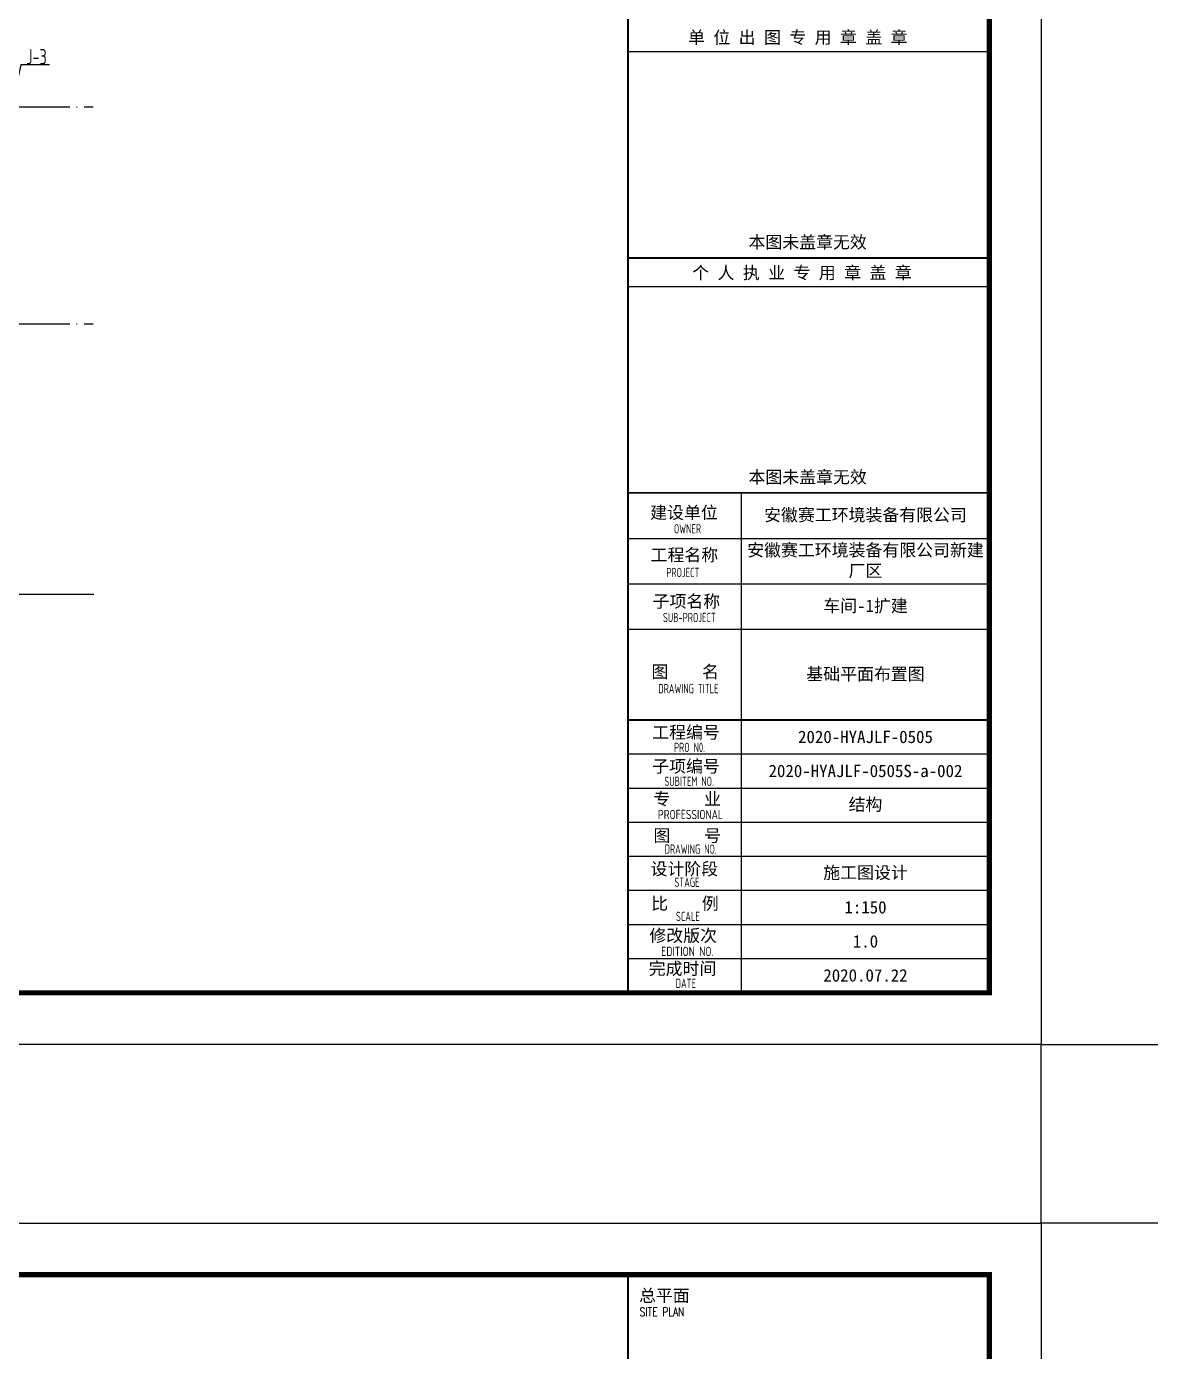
# Model space of a CAD drawing. Extents: x 2303022 to 2899168, y 17226141 to 18257813.
# Drawn here: x 2500371 to 2533029, y 18043528 to 18082017 of the extents above; entities that cross this region are included whole.
import ezdxf
from ezdxf.enums import TextEntityAlignment as Align

# ---------------------------------------------------------------- set-up
doc = ezdxf.new("R2010")
doc.units = 0
doc.header["$LTSCALE"] = 1000
doc.header["$MEASUREMENT"] = 0
doc.linetypes.add('DOTE', pattern=[2.42, 2, -0.2, 0.02, -0.2])
for name, color, linetype in [('3T_WOOD', 21, 'Continuous'), ('DIM_SYMB', 165, 'Continuous'), ('DOTE', 1, 'DOTE'), ('PUB_TITLE', 4, 'Continuous'), ('R-tec-ysd', 1, 'Continuous'), ('TK', 4, 'Continuous')]:
    doc.layers.add(name, color=color, linetype=linetype)
doc.styles.add('ROMANS', font='romans', dxfattribs={"width": 0.65, "height": 231.275})
doc.styles.add('TSSD_REIN', font='tssdeng.shx', dxfattribs={"width": 0.7, "bigfont": 'tssdchn.shx'})
doc.styles.add('图签宋体', font='', dxfattribs={"height": 300})
doc.styles.get('图签宋体').set_extended_font_data('NSimSun')

# ---------------------------------------------------------------- blocks, each defined once
blk = doc.blocks.new('GeYuanFrame_05228810', base_point=(20.09, 4.53))
at = {"layer": 'TK'}
blk.add_lwpolyline([(20.09, 4.53), (20.09, 598.53), (1071.09, 598.53), (1071.09, 4.53)], close=True, dxfattribs=at)
at = {"layer": 'TK', "const_width": 1}
blk.add_lwpolyline([(45.09, 588.53), (1061.09, 588.53), (1061.09, 14.53), (45.09, 14.53)], close=True, dxfattribs=at)
at = {"layer": 'TK', "const_width": 0.4}
blk.add_lwpolyline([(991.09, 588.53), (991.09, 14.53)], dxfattribs=at)
at = {"layer": 'TK', "style": '图签宋体'}
blk.add_text('总平面', height=2.4, dxfattribs=at).set_placement((993.23, 583.28))
at = {"layer": 'TK', "style": 'ROMANS', "width": 0.76}
blk.add_text('SITE PLAN', height=1.697, dxfattribs=at).set_placement((993.35, 580.49))
blk = doc.blocks.new('GeYuanFrame_35215621', base_point=(20.09, 4.53))
at = {"layer": 'PUB_TITLE'}
blk.add_lwpolyline([(1013.09, 14.53), (1013.09, 111.33)], dxfattribs=at)
at = {"layer": 'TK'}
for p, q in [((991.09, 102.53), (1061.09, 102.53)), ((991.09, 93.73), (1061.09, 93.73)), ((991.09, 84.93), (1013.09, 84.93)), ((991.09, 84.93), (1061.09, 84.93)), ((991.09, 67.37), (1061.09, 67.37)), ((991.09, 67.33), (1061.09, 67.33)), ((991.09, 60.77), (1061.09, 60.77)), ((991.09, 54.17), (1061.09, 54.17)), ((991.09, 47.57), (1061.09, 47.57)), ((991.09, 40.97), (1061.09, 40.97)), ((991.09, 34.37), (1061.09, 34.37)), ((991.09, 27.77), (1061.09, 27.77)), ((991.09, 21.17), (1061.09, 21.17)), ((991.09, 14.53), (1061.09, 14.53))]:
    blk.add_line(p, q, dxfattribs=at)
blk.add_lwpolyline([(20.09, 4.53), (20.09, 598.53), (1071.09, 598.53), (1071.09, 4.53)], close=True, dxfattribs=at)
at = {"layer": 'TK', "const_width": 1}
blk.add_lwpolyline([(45.09, 588.53), (1061.09, 588.53), (1061.09, 14.53), (45.09, 14.53)], close=True, dxfattribs=at)
at = {"layer": 'TK'}
for points, const_width in [([(991.09, 588.53), (991.09, 14.53)], 0.4), ([(991.09, 156.83), (1061.09, 156.83)], 0.35), ([(991.09, 111.33), (1061.09, 111.33)], 0.35), ([(991.09, 67.37), (1061.09, 67.37)], 0.35)]:
    blk.add_lwpolyline(points, dxfattribs=dict(at, const_width=const_width))
for points in [[(991.09, 196.83), (1061.09, 196.83)], [(991.09, 151.33), (1061.09, 151.33)]]:
    blk.add_lwpolyline(points, dxfattribs=at)
at = {"layer": 'TK', "style": '图签宋体'}
for s, p in [('单 位 出 图 专 用 章 盖 章', (1002.72, 198.35)), ('本图未盖章无效', (1014.43, 158.7)), ('个 人 执 业 专 用 章 盖 章', (1003.52, 152.77)), ('本图未盖章无效', (1014.43, 113.2)), ('建设单位', (995.39, 106.33)), ('工程名称', (995.47, 98.12)), ('子项名称', (995.85, 89.14)), ('图    名', (995.63, 75.5)), ('工程编号', (995.77, 63.77)), ('子项编号', (995.77, 57.19)), ('专    业', (996.01, 50.88)), ('图    号', (996.02, 43.77)), ('设计阶段', (995.45, 37.32)), ('比    例', (995.59, 30.63)), ('修改版次', (995.24, 24.41)), ('完成时间', (995.11, 18.02))]:
    blk.add_text(s, height=2.4, dxfattribs=at).set_placement(p)
at = {"layer": 'TK', "style": 'TSSD_REIN'}
for s, width, p in [('OWNER', 0.7, (999.98, 103.48)), ('PROJECT', 0.7, (998.52, 95.02)), ('SUB-PROJECT', 0.7, (997.86, 86.3)), ('DRAWING TITLE', 0.7, (996.97, 72.53)), ('PRO N0.', 0.7, (1000.01, 61.15)), ('SUBITEM NO.', 0.7, (998.15, 54.58)), ('PROFESSIONAL', 0.8, (996.88, 48.15)), ('DRAWING NO.', 0.7, (998.19, 41.45)), ('STAGE', 0.7, (1000.09, 35.03)), ('SCALE', 0.7, (1000.38, 28.42)), ('EDITION NO.', 0.8, (997.53, 21.64)), ('DATE', 0.7, (1000.33, 15.45))]:
    blk.add_text(s, height=1.8, dxfattribs=dict(at, width=width)).set_placement(p)
at = {"layer": 'TK', "width": 48, "attachment_point": 5, "style": '图签宋体'}
for s, insert, char_height in [('安徽赛工环境装备有限公司', (1037.09, 106.93), 2.4), ('安徽赛工环境装备有限公司新建厂区', (1037.09, 98.13), 2.4), ('车间-1扩建', (1037.09, 89.33), 2.4), ('基础平面布置图', (1037.09, 76.13), 2.4), ('2020-HYAJLF-0505', (1037.09, 64.07), 2.4), ('2020-HYAJLF-0505S-a-002', (1037.09, 57.47), 2.4), ('结构', (1037.09, 50.87), 2.4), ('-6\\PM12普通螺栓\\P孔径13.5\\P内侧\\P适用于抗风柱上短柱\\P-6\\P女儿墙小柱与墙梁连接节点详图\\P-6\\P孔径13.5\\P内侧\\P内侧\\P适用于转角处\\P内侧\\P内侧\\P适用于转角处\\PM12普通螺栓\\P-6\\P孔径13.5\\PM12普通螺栓\\P适用于GJ上短柱\\P内侧\\P孔径13.5\\PM12普通螺栓\\P女儿墙小柱与墙梁连接节点详图\\P斜拉条\\P{\\fSimSun|b0|i0|c134|p2;\x82}12\\P按实\\P按实\\PM12普通螺栓\\P孔d=22.0\\P孔d=22.0\\P孔d=22.0\\Pt=8\\Pt=8\\P-6\\P孔径13.5\\P墙托1\\P钢柱\\P墙托2\\P墙转角墙梁与墙托连接详图\\P-6\\P孔径13.5\\PM12普通螺栓\\P孔径22.0\\PM20\\PH180X150X6X8\\PD\\PD\\PC\\P该板加厚\\PD\\PD\\PH180X150X6X8\\P-12\\P4M20\\P抗风柱\\PC\\PQZ2\\PE\\PE\\PD-D\\PE-E\\PC-C\\P山墙沿口加高节点详图(抗风柱)\\PQZ2\\PH180X150X6X8\\PQZ1\\PA\\PA\\PB\\PA-A\\P该板加厚\\P-12\\P檐口标高\\PA\\PA\\PB-B\\PQZ1\\PB\\P4M20\\PM20\\P边柱沿口加高节点详图\\P抗风柱\\P墙托1\\P边钢柱\\P墙托1\\P边柱墙梁与墙托连接详图\\P抗风柱墙梁与墙托连接详图\\P墙托1\\PA-A\\P6\\P150\\P8\\P4-M12\\Pt=8\\P35\\P45\\P45\\P45\\P90\\P按实\\P35\\PB-B\\P墙托2\\P{\\fSimSun|b0|i0|c134|p2;\x82}12\\P{\\fSimSun|b0|i0|c134|p2;\x82}32X2.5套管\\P以实际放样为准\\P{\\fSimSun|b0|i0|c134|p2;\x82}12拉条\\P圆管{\\fISOCPEUR|b0|i0|c0|p34;∅}32X2.5\\P{\\fSimSun|b0|i0|c134|p2;\x82}12\\P注：墙梁均设置双层拉条。\\PMZ1\\PMZ1\\PMZ1\\PMZ1\\PCZ1\\PCZ1\\PCZ1\\PCZ1\\PCZ1\\PCZ1\\PCZ1\\PCZ1\\PCZ1\\PCZ1\\PCZ1\\PCZ1\\PCZ1\\PCZ1\\PCZ1\\PCZ1\\PCZ1\\PCZ1\\PCZ1\\PCZ1\\PCZ1\\PCZ1\\PCZ1\\PCZ1\\PCZ1\\PCZ1\\PCZ1\\PCZ1\\PCZ1\\PCZ1\\PCZ1\\PCZ1\\PCZ1\\PCZ1\\P本开间为QL1\\P本开间为QL2\\P本开间为QL3\\P本开间为QL3\\P本开间为QL3\\P本开间为QL3\\P本开间为QL3\\P本开间为QL3\\P本开间为QL3\\P本开间为QL3\\P本开间为QL3\\P本开间为QL3\\P本开间为QL3\\P本开间为QL3\\P本开间为QL3\\P本开间为QL3\\P本开间为QL2\\P本开间为QL1\\P注：墙梁均设置双层拉条。\\PMZ1\\PMZ1\\PMZ1\\PMZ1\\PMZ1\\PMZ1\\PMZ1a\\PMZ1a\\PCZ1\\PCZ1\\PCZ1\\PCZ1\\PCZ1\\PCZ1\\PCZ1\\PCZ1\\PCZ1\\PCZ1\\PCZ1\\PCZ1\\PCZ1\\PCZ1\\PCZ1\\PCZ1\\P注：墙梁均设置双层拉条。\\PCZ1\\PCZ1\\PMZ1a\\PMZ1a\\PMZ1\\PMZ1\\PMZ1a\\PMZ1a\\PCZ1\\PCZ1\\PCZ1\\PCZ1\\PCZ1\\PCZ1\\PCZ1\\PCZ1\\PCZ1\\PCZ1\\PCZ1\\PCZ1\\PCZ1\\PCZ1\\PCZ1\\PCZ1\\PCZ1\\PCZ1\\P本开间为QL1\\P本开间为QL2\\P本开间为QL2\\P本开间为QL2\\P本开间为QL2\\P本开间为QL2\\P本开间为QL2\\P本开间为QL2\\P本开间为QL1\\PML1a\\P2C180X70X20X2.5\\PML1a\\P2C180X70X20X2.5\\PQL2\\PC180X70X20X2.0\\PMZ1\\P18#槽钢双拼\\PML1\\P18#槽钢双拼\\PCZ1\\PC180X70X20X2.0\\PQL1\\PC180X70X20X2.2\\P规格\\P注：均采用Q355B热镀锌檩条\\P构件名称\\P3\\P±0.000\\P0.200\\P详见c-c\\P详见b-b\\P2L110X10\\P柱间系杆\\P2L110X10\\P详见a-a\\P详见a-a\\P13.600\\P10.200\\P2L100X6\\P柱间系杆\\P2L100X6\\P详见b-b\\P详见c-c\\P详见c-c\\P详见b-b\\PZC-2b\\P2L100X10\\P柱间系杆\\P2L100X10\\P6.000\\P6.200\\P7.500\\P6000\\P详见a-a\\P详见a-a\\P10.000\\P7.700\\P2L100X10\\P柱间系杆\\P2L100X10\\P详见b-b\\P详见c-c\\P详见a-a\\P13.600\\P10.200\\P2L100X6\\P柱间系杆\\P2L100X6\\P详见b-b\\P详见c-c\\PZC-1b\\P7.500\\PH（按实定）\\P详见a-a\\P10.000\\P7.700\\P2L100X10\\P柱间系杆\\P2L100X10\\P详见b-b\\P详见c-c\\PZC2b\\PZC2b\\PZC2b\\PXG-1\\PXG-1\\PZC1b\\PGDL2\\PGDL2\\PGDL2\\PGDL2\\PGDL2\\PGDL2\\PGDL2\\PGDL2\\PGDL2\\PGDL2\\PGDL2\\PGDL2\\PGDL2\\PGDL2\\PGDL2\\PGDL2\\PGDL2\\PXG-1\\PZC1b\\PGDL2\\PXG-1\\PXG-1\\PXG-1\\PXG-1\\PXG-1\\PXG-1\\PXG-1\\PXG-1\\PXG-1\\PXG-1\\PXG-1\\PXG-1\\PXG-1\\PXG-1\\PXG-1\\PXG-1\\PXG-1\\PZC1b\\PXG-1\\PZC2b\\PXG-1\\PGDL1\\PGDL1\\PGDL1\\PGDL1\\PGDL1\\PGDL1\\PGDL1\\PGDL1\\PGDL1\\PGDL1\\PGDL1\\PGDL1\\PGDL1\\PGDL1\\PGDL1\\PGDL1\\PXG-1\\PGDL1\\PXG-1与梁共用一道\\PZC1b\\PXG-1\\PGDL1\\PXG-1与梁共用一道\\P详见a-a\\P14.200\\P10.200\\P2L100X6\\P柱间系杆\\P2L100X6\\P详见b-b\\P详见c-c\\P详见c-c\\P详见b-b\\P2L110X10\\P柱间系杆\\P2L110X10\\P±0.000\\P0.200\\P6.000\\P6000\\P详见a-a\\P详见a-a\\P10.000\\P6.200\\P2L100X10\\P柱间系杆\\P2L100X10\\P详见b-b\\P详见c-c\\PZC2a\\P柱间系杆\\P详见a-a\\P详见b-b\\PH（按实定）\\PZC-1a\\P详见c-c\\P2L100X6\\P2L100X6\\P详见a-a\\P13.600\\P10.200\\P2L100X6\\P柱间系杆\\P2L100X6\\P详见b-b\\P详见c-c\\P详见c-c\\P详见b-b\\P2L110X10\\P柱间系杆\\P2L110X10\\P±0.000\\P0.200\\P6.000\\P6000\\P详见a-a\\P详见a-a\\P10.000\\P6.200\\P2L100X10\\P柱间系杆\\P2L100X10\\P详见b-b\\P详见c-c\\PZC2\\PXG-1\\PXG-1\\PXG-1\\PXG-1\\PXG-1\\PXG-1\\PXG-1\\PXG-1\\PXG-1\\PXG-1\\PXG-1\\PXG-1\\PXG-1\\PXG-1\\PXG-1\\PXG-1\\PXG-1\\PZC2a\\PZC2a\\PZC1a\\PXG-1\\PZC2a\\PXG-1\\PGDL1\\PGDL1\\PGDL1\\PGDL1\\PGDL1\\PGDL1\\PGDL1\\PGDL1\\PGDL1\\PGDL1\\PGDL1\\PGDL1\\PGDL1\\PGDL1\\PGDL1\\PGDL1\\PXG-1\\PGDL1\\PXG-1与梁共用一道\\PZC1a\\PXG-1\\PGDL1\\PXG-1与梁共用一道\\P柱间系杆\\P详见a-a\\P详见b-b\\PH（按实定）\\PZC-1\\P详见c-c\\P2L100X6\\P2L100X6\\PXG-1\\PXG-1\\PXG-1\\PXG-1\\PXG-1\\PXG-1\\PXG-1\\PXG-1\\PXG-1\\PXG-1\\PXG-1\\PXG-1\\PXG-1\\PXG-1\\PXG-1\\PXG-1\\PXG-1\\PZC2\\PZC2\\PZC1\\PXG-1\\PZC2\\PXG-1\\PGDL1\\PGDL1\\PGDL1\\PGDL1\\PGDL1\\PGDL1\\PGDL1\\PGDL1\\PGDL1\\PGDL1\\PGDL1\\PGDL1\\PGDL1\\PGDL1\\PGDL1\\PGDL1\\PXG-1\\PGDL1\\PXG-1与梁共用一道\\PZC1\\PXG-1\\PGDL1\\PXG-1与梁共用一道\\P-10\\P孔{\\fISOCPEUR|b0|i0|c0|p34;∅}22\\PM20,10.9S\\Pc-c\\PM20,10.9S\\Pb-b\\P-10\\P孔{\\fISOCPEUR|b0|i0|c0|p34;∅}22\\PH\\P柱向支撑连接板\\P电焊连接\\Pa-a\\P-10\\PM20,10.9S\\P孔{\\fISOCPEUR|b0|i0|c0|p34;∅}22\\P-10\\PSC-1\\PSC-1\\PSC-1\\PSC-1\\PQLJ-1\\PQLJ-1\\PQLJ-1\\PQLJ-1\\PQLJ-1\\PQLJ-1\\PQLJ-1\\PQLJ-1\\PQLJ-1\\PQLJ-1\\PQLJ-1\\PQLJ-1\\PQLJ-1\\PQLJ-1\\PQLJ-1\\PQLJ-1\\PSC-1\\PSC-1\\PQLJ-1\\P注：屋面檩条均设置双层拉条。\\P本开间为LT1\\P本开间为LT2\\P本开间为LT3\\P本开间为LT3\\P本开间为LT3\\P本开间为LT3\\P本开间为LT3\\P本开间为LT3\\P本开间为LT3\\P本开间为LT3\\P本开间为LT3\\P本开间为LT3\\P本开间为LT3\\P本开间为LT3\\P本开间为LT2\\P本开间为LT1\\PC180X70X20X2.5\\PL50x2.5自折边\\P2000\\P2000\\P气楼侧面檩条布置图\\PL50x2.5自折边\\P4M12\\P22a#工字钢\\P2000\\PQLJ-1\\P随坡\\P2000\\Pt=10\\P加劲板\\P该区域基础埋深-1.6米\\P施工方需出具植筋工艺方案，待各方确认方可施工\\P此开间DL需与已建短柱连接\\P施工方需出具植筋工艺方案，待各方确认方可施工\\P此开间DL需与已建短柱连接\\P地梁~1.000m\\PDL后浇带位置\\P在1.0m标高以下维护墙中每开间、跨中及门洞两侧均设置GZ。\\P共12个(余同)\\P沉降观测点\\PJ-3\\PJ-3\\PJ-3\\PJ-3\\PJ-2\\PJ-2\\PJ-2\\PJ-2\\PJ-2\\PJ-2\\PJ-2\\PJ-2\\PJ-1\\PJ-1\\PJ-1\\PJ-1\\PJ-1\\PJ-1\\PJ-1\\PJ-1\\PJ-1\\PJ-1\\PJ-1\\PJ-1\\PJ-1\\PJ-1\\PJ-1\\PJ-1\\PJ-1\\PJ-1\\PJ-1\\PJ-1\\PJ-1\\PJ-1\\PJ-1\\PJ-1\\PJ-1\\PJ-1\\PJ-1\\PJ-1\\PJ-1\\PJ-1\\PJ-1\\PJ-1\\PJ-1\\PJ-1\\PJ-1\\PJ-1\\PJ-1\\PJ-1\\PJ-1\\PJ-1\\PJ-1\\PJ-1\\PJ-1\\PJ-1\\PJ-1\\PJ-1\\PJ-1\\PJ-1\\PJ-1\\PJ-1\\PJ-1\\PJ-1\\PJ-1\\PJ-1\\PJ-1\\PJ-1\\PJ-1\\P基础顶~-0.100m\\P基础顶~-0.100m\\P基础顶~-0.100m\\P基础顶~-0.100m\\P基础顶~-0.100m\\P基础顶~-0.100m\\P1:20\\PGZ\\P{\\fSimSun|b0|i0|c134|p2;\x84}6@200\\P4{\\fSimSun|b0|i0|c134|p2;\x84}12\\P240X240\\PGZ\\P基底进入持力层不得小于200mm。\\P{\\fSimSun|b0|i0|c134|p2;\x84}12@150\\P500\\P300\\P{\\fSimSun|b0|i0|c134|p2;\x84}12@150\\P1400\\P200\\PJ-3\\P1800\\P{\\fSimSun|b0|i0|c134|p2;\x84}12@150\\P500\\P300\\P{\\fSimSun|b0|i0|c134|p2;\x84}12@150\\P1600\\P200\\PJ-2\\P2000\\P{\\fSimSun|b0|i0|c134|p2;\x84}14@160\\P2\\P600\\PH\\P1\\P400\\Ph1\\Ph2\\P{\\fSimSun|b0|i0|c134|p2;\x84}14@160\\P筋\\P2400\\PB\\P筋\\P200\\PJ-1\\P基础号\\PL\\P2800\\P配筋表\\P独立基础说明：\\P雨水流入建筑物地基而引起湿陷.室外填土范围为超出基边不小于300mm。\\P分层铺填每层压实遍数大于三次,压实系数大于0.94,应含最佳含水量.施工时防止施工用水和场地\\P素土中有机质含量不大于5%%%,不含膨胀土,含有碎石的粒径不大于50mm.素土回填每200mm厚\\P7.基础完工后回填土至标高-0.500处回填土具体要求如下:\\P5.柱子应按电气图要求做防雷接地。\\P8.未尽事宜按国家现行有关规范,规程执行。\\P6.本项目施工时必须结合水道，电气，建筑，工艺等专业图纸，核对无误后方可施工。\\P4.未注明定位的DL均居轴线中或平柱边和墙边。\\P3.结构设计使用年限：50年；安全等级：二级；场地类别：Ⅱ类；地基基础设计等级：丙级。\\P2.基槽开挖到位后应及时通知勘察及设计单位共同验槽，确认土质满足设计要求后方可进行下步施工。\\P1.本工程部分采用柱下独立基础，基础持力层采用2层粉质粘土层，地基承载力特征值fak=210kPa;\\P对直接承受动力荷载或需算疲劳的构件所用钢材尚应具有冲击韧性的合格保证。 \\P(GB/T 1231-2006)。\\P    拉条采用圆钢，撑杆采用圆钢管。\\P    9.2.2 头两榀刚架安装完毕后,应在两榀刚架间将水平系杆,檩条及柱间支撑,屋面水平支撑,隅撑全\\P          的地脚螺栓用塑料膜包扎好。\\P13.1 未尽事宜应按照现行施工及验收规范、规程的有关规定进行施工。\\P13.2 本设计未考虑雨季施工,雨季施工时应采取相应的施工技术措施。\\P    6.6.1 高强螺栓、螺母和垫圈采用《优质碳素结构钢技术条件》(GB/T 699-2015)中规定的钢材制\\P    9.1.4 钢柱柱脚用C25细石混凝土包裹，高出地面200mm,平面尺寸比钢柱外形每边大100mm。浇注前露出\\P   进行必要维护（如对钢结构重新进行涂装，更换损坏构件等），以确保使用过程中的结构安全。\\P13 其他：\\P13.3 除本设计总说明外，工程钢结构验收尚应符合《钢结构工程施工质量验收规范》（GB 50205-2001）\\P     的有关要求。\\P9.2 结构安装：\\P    9.2.1 刚架安装顺序：应先安装靠近山墙的有柱间支撑的两榀刚架，而后安装其他刚架。\\P6.4 本工程檩条、墙梁采用Q355冷弯薄壁型钢，隅撑采用Q235，柱间支撑采用Q235。屋面横向水平\\P          作；其热处理、制作和技术要求应符合《钢结构用高强度大六角头螺栓、大六角头螺母、垫圈技术条件》\\P    支撑采用Q235。屋面檩条采用卷边Z形冷弯薄壁型钢；\\P6.6 高强螺栓:\\P6.5 除图中特殊注明外，所有结构加劲板、连接板厚度均为8mm。\\P6.3 本工程刚架梁、柱采用Q355B，柱脚锚栓采用Q235B，加劲肋采用Q355B。\\PA\\PA\\PA-A\\P2.纵向受力钢筋的最小抗震锚固长度见《16G101-1》图集的第57、58页。\\Ph\\P15\\P15\\P水平筋\\P竖向筋\\P10\\P10\\P10\\P≤12000\\P10\\P图(11):露天挑檐、雨蓬、栏板的局部伸缩缝构造\\P楼、屋面板\\P露天栏板\\P梁\\P嵌填高弹性耐候胶\\P（挑檐、雨蓬只在背水面一侧设缝）\\P    致处以具体设计为准，设计未尽事宜按现行施工验收规范执行。\\P五、本设计与所选用的标准设计图集不一致处以本设计为准，结构设计总说明与具体设计有不一\\P{\\fSimSun|b0|i0|c134|p2;\x82}6@200钢筋。\\P（6）板的支座及钢筋构造见《16G101-1》图集的第99页。\\P（5）板的后浇带构造见《16G101-1》图集的第107页，对宽度≥1000、配筋\\P     ≤12的后浇带采用100%%%搭接留筋方式，其他情况采用贯通留筋方式。\\P（4）板局部升降的构造见《16G101-1》图集的第108、109页。\\P（3）悬挑板阳角放射筋和阴角附加筋构造见《16G101-1》图集112、113页。\\P 压实系数≥0.94。\\P4.凡外露钢铁件必须在除锈后涂防腐漆一道、面漆两道，并注意经常维护。\\P 预埋套管，不得事后凿洞。\\P十二、.本施工图须与其它工种图纸配合使用，施工期间应按其它工种图纸的要求预留相关洞口或\\P十三、未经技术鉴定或设计许可不得改变结构的用途和使用环境。在使用期间应对建筑进行定期维护。\\P十四、本施工图所注尺寸均以毫米（mm）为单位，标高均以米（m）为单位。\\P的1/3范围，位于板厚中部，且沿管线并垂直管线在板底和板面附加长度为600的\\P（7）现浇板内钢筋应将短向钢筋放在外层。当板内暗埋管线时，管线应尽量布置在板跨\\P1.钢筋的保护层厚度见《16G101-1》图集的第56页。\\P六、结构构造要求：\\P示方法制图规则和构造详图》（16G101-1、16G101-2、16G101-3）\\P四、本施工图采取平法表示方式，制图规则及有关构造要求见图集《混凝土结构施工图平面整体表\\P1:20\\PDZ6\\P2{\\fSimSun|b0|i0|c134|p2;\x84}20\\P3{\\fSimSun|b0|i0|c134|p2;\x84}20\\P{\\fSimSun|b0|i0|c134|p2;\x84}8@100\\P4{\\fSimSun|b0|i0|c134|p2;\x84}20\\P710X440\\PDZ6\\P1:20\\PDZ5\\P2{\\fSimSun|b0|i0|c134|p2;\x84}20\\P3{\\fSimSun|b0|i0|c134|p2;\x84}20\\P{\\fSimSun|b0|i0|c134|p2;\x84}8@100\\P4{\\fSimSun|b0|i0|c134|p2;\x84}20\\P810X460\\PDZ5\\P1:20\\PDZ4\\P4{\\fSimSun|b0|i0|c134|p2;\x84}22\\P2{\\fSimSun|b0|i0|c134|p2;\x84}22\\P{\\fSimSun|b0|i0|c134|p2;\x84}10@100\\P4{\\fSimSun|b0|i0|c134|p2;\x84}22\\P620X1000\\PDZ4\\P1:20\\PDZ3\\P4{\\fSimSun|b0|i0|c134|p2;\x84}22\\P3{\\fSimSun|b0|i0|c134|p2;\x84}22\\P{\\fSimSun|b0|i0|c134|p2;\x84}10@100\\P4{\\fSimSun|b0|i0|c134|p2;\x84}22\\P780X1000\\PDZ3\\P1:20\\PDZ2\\P4{\\fSimSun|b0|i0|c134|p2;\x84}22\\P2{\\fSimSun|b0|i0|c134|p2;\x84}22\\P{\\fSimSun|b0|i0|c134|p2;\x84}10@100\\P4{\\fSimSun|b0|i0|c134|p2;\x84}22\\P640X1030\\PDZ2\\P1:20\\PDZ1\\P4{\\fSimSun|b0|i0|c134|p2;\x84}22\\P3{\\fSimSun|b0|i0|c134|p2;\x84}22\\P{\\fSimSun|b0|i0|c134|p2;\x84}10@100\\P4{\\fSimSun|b0|i0|c134|p2;\x84}22\\P780X1030\\PDZ1\\PDZ6\\PDZ6\\PDZ6\\PDZ6\\PDZ5\\PDZ5\\PDZ5\\PDZ5\\PDZ5\\PDZ5\\PDZ5\\PDZ5\\PDZ4\\PDZ4\\PDZ4\\PDZ4\\PDZ4\\PDZ4\\PDZ4\\PDZ4\\PDZ4\\PDZ4\\PDZ4\\PDZ4\\PDZ4\\PDZ4\\PDZ4\\PDZ4\\PDZ3\\PDZ3\\PDZ4\\PDZ2\\PDZ2\\PDZ2\\PDZ2\\PDZ2\\PDZ2\\PDZ2\\PDZ2\\PDZ2\\PDZ2\\PDZ2\\PDZ2\\PDZ2\\PDZ2\\PDZ2\\PDZ2\\PDZ1\\PDZ2\\PDZ2\\PDZ2\\PDZ2\\PDZ2\\PDZ2\\PDZ2\\PDZ2\\PDZ2\\PDZ2\\PDZ2\\PDZ2\\PDZ2\\PDZ2\\PDZ2\\PDZ2\\PDZ2\\PDZ2\\PDZ1\\PDZ2\\PDZ1\\P细石混凝土二次灌浆密实\\P柱就位后以C35膨胀\\P螺纹长度:L=200mm\\P地脚锚栓,配三螺母\\P250\\PQ235B\\PM24\\P100\\P(柱底板标高)\\P600\\PM24地脚锚栓予埋及安装示意图\\P100\\P±0.000\\P细石混凝土二次灌浆密实\\P柱就位后以C35膨胀\\P螺纹长度:L=200mm\\P地脚锚栓,配三螺母\\P250\\PQ235B\\PM33\\P100\\P(柱底板标高)\\P850\\PM33地脚锚栓予埋及安装示意图\\P140\\P±0.000\\P细石混凝土二次灌浆密实\\P柱就位后以C35膨胀\\P螺纹长度:L=200mm\\P地脚锚栓,配三螺母\\P250\\PQ235B\\PM30\\P100\\P(柱底板标高)\\P750\\PM30地脚锚栓予埋及安装示意图\\P120\\P±0.000\\P150*150*150\\P长度L=100\\P二次灌浆\\P预埋锚栓\\P钢筋砼基础\\P钢柱\\PC25包脚砼\\P10槽钢抗剪键\\P柱脚剪力键做法\\PC35无收缩细石混凝土灌实\\P4M24\\P4M24\\P4M24\\P4M24\\P4M24\\P4M24\\P4M24\\P4M24\\P4M24\\P4M24\\P4M24\\P4M24\\P1\\P>4mm\\P≤1:2.5\\P1\\P>4mm\\P≤1:2.5\\Pc-c\\P5\\P5\\P45°\\P2\\P2\\PM24\\P孔d=29.0\\PM24\\P孔d=26.0\\P-10\\P-10\\P490\\P-260X20\\P130\\P130\\P50\\P80\\P80\\P50\\P245\\P245\\P100\\P100\\Pb-b\\P5\\P5\\P45°\\P2\\P2\\PM24\\P孔d=29.0\\PM24\\P孔d=26.0\\P-10\\P-10\\P390\\P-240X20\\P120\\P120\\P50\\P70\\P70\\P50\\P195\\P195\\P85\\P85\\PXG-1\\PXG-1\\PH450X220X6X10\\PXG-1\\PH450X220X6X10\\PH450X220X6X10\\Pc\\Pc\\Pc\\Pc\\Pc\\Pc\\PXG-1\\P余同\\PH450X220X6X10\\Pc\\Pc\\PH350X200X6X8\\Pb\\Pb\\PXG-1\\P余同\\PH350X200X6X8\\Pb\\Pb\\P6\\P6\\P6\\P50\\P50\\P24\\P24\\P50\\P50\\P24\\P24\\P[10\\P193\\P168\\P1:50 \\PGJ-1a\\P钢梁制作时应以梁面标高及梁高控制(Q355钢)\\P未注明梁加劲板为-8\\P未注明柱加劲板为-10\\P翼缘板厚\\P翼缘宽\\P腹板厚\\PH型梁柱高(不同为变截面)\\PH (A ~  B) X C X D X E\\P梁柱型号说明:\\P遇窗取消\\PH(700~400)X180X8X12\\PH400X180X6X8\\PH(400~700)X180X6X8\\PH(400~700)X180X8X12\\PH400X180X6X8\\PH(700~400)X180X6X8\\PH(450~650)X200X8X12\\PH(750~450)X200X8X12\\P拆除原边天沟，增设中天沟\\P然后在柱翼缘板重新按图开孔连接\\P新建部分钢梁侧板连接时需拆除原女儿墙柱\\P加劲板兼系杆连接板,t=10\\P(余同)\\P已建车间钢梁\\P加劲板兼系杆连接板,t=10\\P(余同)\\PH500X260X8X12\\PH500X260X8X12\\PH550X260X8X12\\PH550X260X8X12\\PH550X260X8X12\\PH550X260X8X12\\PH550X260X8X12\\P已建牛腿\\P已建钢柱\\P已建钢柱\\PH550X300X6X10\\PH550X300X6X10\\P45\\P57\\P100\\P70\\P45\\P57\\P233\\P233\\P65\\P65\\P150\\P150\\P190\\P750\\P90\\P45\\P57\\P100\\P70\\P45\\P57\\P233\\P233\\P65\\P65\\P150\\P150\\P90\\P750\\P90\\P45\\P57\\P70\\P100\\P70\\P45\\P57\\P296\\P50\\P50\\P130\\P130\\P190\\P650\\P90\\P45\\P57\\P70\\P100\\P70\\P45\\P57\\P296\\P50\\P50\\P130\\P130\\P90\\P650\\P90\\P45\\P57\\P45\\P57\\P168\\P50\\P50\\P100\\P100\\P95\\P450\\P95\\P45\\P53\\P70\\P45\\P53\\P262\\P262\\P50\\P50\\P130\\P130\\P190\\P700\\P90\\P45\\P53\\P70\\P45\\P53\\P262\\P262\\P50\\P50\\P130\\P130\\P90\\P700\\P90\\P45\\P57\\P45\\P57\\P286\\P50\\P50\\P90\\P90\\P90\\P400\\P90\\P45\\P57\\P45\\P57\\P193\\P50\\P50\\P130\\P130\\P90\\P500\\P90\\P12\\P121\\P14\\P121\\P14\\P121\\P14\\P121\\P12\\P55\\P345\\P345\\P55\\P400\\P400\\P74\\P8\\P73\\P73\\P8\\P74\\P55\\P155\\P155\\P55\\P210\\P210\\P12\\P149\\P14\\P149\\P14\\P150\\P12\\P50\\P320\\P320\\P50\\P370\\P370\\P74\\P8\\P73\\P73\\P8\\P74\\P50\\P155\\P155\\P50\\P205\\P205\\P6\\P45{\\fSimSun|b0|i0|c134|p2;\x8a\\P}2\\P45{\\fSimSun|b0|i0|c134|p2;\x8a\\P}2\\P2\\P45{\\fSimSun|b0|i0|c134|p2;\x8a\\P}2\\P5\\P2\\P45{\\fSimSun|b0|i0|c134|p2;\x8a\\P}2\\P-14\\P6\\P7\\P7\\PM20\\P孔d=22.0\\P140\\P-90X10\\P6\\P135\\P-90X10\\P6\\P6\\P6\\P7\\P125\\P-125X10\\PM20\\P孔d=22.0\\P140\\P-90X10\\P6\\P6\\P6\\P7\\PM20\\P孔d=22.0\\P140\\P-90X10\\P7\\P7\\P6\\PM20\\P孔d=22.0\\P140\\P-90X10\\P8\\P8\\P6\\P7\\PM20\\P孔d=22.0\\P130\\P-85X10\\P8\\P8\\P6\\P7\\PM20\\P孔d=22.0\\P130\\P-85X10\\P8\\P8\\P8\\PM20\\P孔d=22.0\\P135\\P-90X10\\P8\\P6\\P8\\PM20\\P孔d=22.0\\P135\\P-90X10\\P-14\\P5\\P5\\P8\\PM30\\P孔d=32.0\\PM30\\P孔d=35.0\\P-8\\P-8\\P740\\P-410X22\\P11-11\\P5\\P6\\PM33\\P孔d=35.0\\PM33\\P孔d=38.0\\P-8\\P-8\\P800\\P-420X20\\P10-10\\P6\\P680\\P-260X20\\P9-9\\P140\\P-90X10\\P6\\P580\\P-180X20\\P8-8\\PM20\\P孔d=22.0\\P6\\P135\\P-90X10\\P880\\P-260X20\\P7-7\\P140\\P-90X10\\P980\\P-260X20\\P6-6\\P140\\P-90X10\\P125\\P-125X10\\P640\\P-200X20\\P5-5\\P140\\P-90X10\\P830\\P-260X20\\P4-4\\P130\\P-85X10\\P150\\P-125X10\\P930\\P-260X20\\P3-3\\P130\\P-85X10\\P150\\P-125X10\\P930\\P-300X20\\P2-2\\P135\\P-90X10\\P160\\P-145X10\\P6\\P1030\\P-300X20\\P1-1\\P8\\P135\\P-90X10\\P160\\P-145X10\\P1\\P1\\P1\\P1\\P1\\P19\\P19\\P16\\P16\\P18\\P18\\P16\\P16\\P16\\P16\\P17\\P17\\P16\\P16\\P15\\P15\\P14\\P14\\P13\\P13\\P12\\P12\\P10\\P10\\P11\\P11\\P10\\P10\\P9\\P9\\P8\\P8\\P8\\P8\\P7\\P7\\P6\\P6\\P7\\P7\\P6\\P6\\P5\\P5\\P4\\P4\\P3\\P3\\P2\\P2\\P1\\P1\\P6\\P6\\P5\\P5\\P5\\P5\\P5\\P5\\P5\\P5\\P5\\P5\\P5\\P5\\P5\\P5\\P6M30\\P6M30\\P6M30\\P6M30\\P6M30\\P6M30\\P6M30\\P6M30\\P6M30\\P6M30\\P6M30\\P6M30\\P6M30\\P6M30\\P6M30\\P6M30\\P6M30\\P6M30\\P6M30\\P6M33\\P6M33\\P6M33\\P6M33\\P6M33\\P6M33\\P6M33\\P6M33\\P6M33\\P6M33\\P6M33\\P6M33\\P6M33\\P6M33\\P6M33\\P6M33\\P6M33\\P6M33\\P6M33\\P6M33\\P6M33\\P6M33\\P6M33\\P6M33\\P6M33\\P6M33\\P6M33\\P6M33\\P6M33\\P6M33\\P6M33\\P6M33\\P6M33\\P6M33\\P6M33\\P6M33\\P6M33\\P6M33\\P已建满足\\P6M33\\P已建满足\\P6M33\\P已建满足\\P6M33\\P已建满足\\P6M33\\P已建满足\\P6M33\\P已建满足\\P6M33\\P已建满足\\P6M33\\P已建满足\\P6M33\\P已建满足\\P6M33\\P已建满足\\P6M33\\P已建满足\\P6M33\\P已建满足\\P6M33\\P已建满足\\P6M33\\P已建满足\\P6M33\\P已建满足\\P6M33\\P已建满足\\P6M33\\P已建满足\\P6M33\\P已建满足\\P6M33\\P已建满足\\P6M33\\P（下翼缘厚）\\P+220X10\\P（上翼缘厚）\\P+300X10\\P（腹板厚）\\P430X6\\P截面为\\PGDL2\\PZC1(已设)\\PZC2(已设)\\PZC1(已设)\\PZC1b\\PZC2b\\PZC1b\\PZC1a\\PZC2a\\PZC1a\\PZC1\\PZC2\\PZC1\\PZC1(已设)\\PZC2(已设)\\PZC1(已设)\\PZC1b\\PZC2b\\PZC1b\\PZC1a\\PZC2a\\PZC1a\\PZC1\\PZC2\\PZC1\\PGDGL-1\\PGCD-1\\PGDGL-1\\PGCD-1\\PGDGL-1\\PGCD-1\\PGDGL-1\\PGCD-1\\PGDGL-1\\PGCD-1\\PGDGL-1\\PGCD-1\\PGDGL-1\\PGCD-1\\PGDGL-1\\PGCD-1\\PGDGL-1\\PGCD-1\\PGDGL-1\\PGCD-1\\PGDGL-1\\PGCD-1\\PGDGL-1\\PGCD-1\\P5\\P5\\P-125X10\\P5\\P5\\P-12\\P130\\P130\\P220\\P700\\P550\\P200\\P500\\P220\\P12\\P12\\P530\\P10\\P130\\P130\\P130\\P130\\P5\\P5\\P5\\P5\\P-145X10\\P-10\\P150\\P150\\P260\\P700\\P550\\P200\\P500\\P260\\P7\\P12\\P12\\P530\\P10\\P150\\P150\\P150\\P150\\Pa、b为檩条两端搭接长度\\P檩条跨度现场定\\P600\\P600\\P400\\Pb\\Pa\\PL\\P数据表\\PLT1~3\\PLT1\\PXZ160X70X20X2.5\\PXZ160X70X20X2.0\\PLT2\\PLT3\\PXZ160X70X20X2.0\\PQ355B\\P编号\\P截面\\P钢号\\P名称\\P镀锌檩条\\P400\\P400\\P600\\P檩条连接孔上下错开开孔.\\P按无制动梁设计。\\P（下翼缘厚）\\P+300X10\\P（上翼缘厚）\\P+360X14\\P（腹板厚）\\P576X6\\P截面为\\PGDL1\\P梁柱连接及预埋件均参照本图集并以后根据业主所提供的吊车厂家电动单梁型号样本进行调整。\\P图集总说明\\PG520-1～2 》(2020合订本）\\P。材料、质量、施工、安全等要求均按\\PQ235B\\P吊车梁材质为：\\P,\\PG520-1～2 》(2020合订本）\\P吊车梁(GDL)参照《\\P1.\\P页，尺寸按实调整。\\P10\\P》第\\P05G525\\P吊车轨道压板联结做法见图集《\\P4.\\P页施工。\\PE2、E3\\P》第\\P15J401\\P上吊车钢斜梯参见图集《\\P3.\\P页，尺寸按实调整。\\P29\\P》第\\P05G525\\P）做法见图集《\\PGCD-1\\P吊车轨道车挡（\\P车挡布置在端跨,\\P2.\\P关于吊车梁说明\\P按平面示意\\PA5\\P2500\\P2800\\P8.0\\P46.0\\P18.000\\P5\\P1\\PLD型5T电动单梁起重机\\P2\\P按平面示意\\PA5\\P5000\\P6040\\P40.5\\P150\\P17.500\\P20\\P1\\PQD型20T桥式起重机\\P1\\P吊车参数\\P(t)\\P计算台数\\P分布情况\\P(mm)\\P轮距W\\P(mm)\\P车宽B\\P(t)\\P起重机总重\\P(KN)\\P最小轮压\\P(KN)\\P最大轮压\\P(m)\\P跨度S\\P工作制\\P(t)\\P起重量\\P吊车型号\\P号\\P序\\P本开间为LT1\\P本开间为LT2\\P本开间为LT3\\P本开间为LT3\\P本开间为LT3\\P本开间为LT3\\P本开间为LT3\\P本开间为LT3\\P本开间为LT3\\P本开间为LT3\\P本开间为LT3\\P本开间为LT3\\P本开间为LT3\\P本开间为LT3\\P本开间为LT3\\P本开间为LT3\\P本开间为LT2\\P本开间为LT1\\P注：屋面檩条均设置双层拉条。\\PSC-1\\PSC-1\\PSC-1\\PSC-1\\PSC-1\\PSC-1\\PSC-1\\PSC-1\\PSC-1\\PSC-1\\PSC-1\\PSC-1\\PSC-1\\PSC-1\\PSC-1\\PSC-1\\PSC-1\\PSC-1\\PSC-1\\PSC-1\\PSC-1\\PSC-1\\PSC-1\\PSC-1\\PSC-1\\PSC-1\\PSC-1\\PSC-1\\PSC-1\\PSC-1\\PXG-1\\PXG-1\\PXG-1\\PXG-1\\PXG-1\\PXG-1\\PXG-1\\PXG-1\\PXG-1\\PXG-1\\PXG-1\\PXG-1\\PXG-1\\PXG-1\\PXG-1\\PXG-1\\PXG-1\\PXG-1\\PXG-1（已设）\\PXG-1（已设）\\PXG-1（已设）\\PXG-1（已设）\\PXG-1（已设）\\PXG-1（已设）\\PXG-1（已设）\\PXG-1（已设）\\PXG-1（已设）\\PXG-1（已设）\\PXG-1（已设）\\PXG-1（已设）\\PXG-1（已设）\\PXG-1（已设）\\PXG-1（已设）\\PXG-1（已设）\\PXG-1（已设）\\PXG-1（已设）\\PGJ-1\\PGJ-1\\PGJ-1\\PGJ-1\\PGJ-1\\PGJ-1\\PGJ-1\\PGJ-1\\PGJ-1\\PGJ-1\\PGJ-1\\PGJ-1\\PGJ-1\\PGJ-1\\PGJ-1\\PGJ-1\\PGJ-1\\PGJ-1a\\PGJ-1a\\P6\\P6\\P6\\P50\\P50\\P24\\P24\\P50\\P50\\P24\\P24\\P[10\\P193\\P168\\P1:50 \\PGJ-1\\P钢梁制作时应以梁面标高及梁高控制(Q355钢)\\P未注明梁加劲板为-8\\P未注明柱加劲板为-10\\P翼缘板厚\\P翼缘宽\\P腹板厚\\PH型梁柱高(不同为变截面)\\PH (A ~  B) X C X D X E\\P梁柱型号说明:\\P遇窗取消\\PH(700~400)X180X8X12\\PH400X180X6X8\\PH(400~700)X180X6X8\\PH(400~700)X180X8X12\\PH400X180X6X8\\PH(700~400)X180X6X8\\PH(450~650)X200X8X12\\PH(750~450)X200X8X12\\P拆除原边天沟，增设中天沟\\P然后在柱翼缘板重新按图开孔连接\\P新建部分钢梁侧板连接时需拆除原女儿墙柱\\P加劲板兼系杆连接板,t=10\\P(余同)\\P已建车间钢梁\\P加劲板兼系杆连接板,t=10\\P(余同)\\PH500X260X8X12\\PH500X260X8X12\\PH550X260X8X12\\PH550X260X8X12\\PH550X260X8X12\\PH550X260X8X12\\PH550X260X8X12\\P已建牛腿\\P已建钢柱\\P已建钢柱\\PH550X300X6X10\\PH550X300X6X10\\P45\\P57\\P100\\P70\\P45\\P57\\P233\\P233\\P65\\P65\\P150\\P150\\P190\\P750\\P90\\P45\\P57\\P100\\P70\\P45\\P57\\P233\\P233\\P65\\P65\\P150\\P150\\P90\\P750\\P90\\P45\\P57\\P70\\P100\\P70\\P45\\P57\\P296\\P50\\P50\\P130\\P130\\P190\\P650\\P90\\P45\\P57\\P70\\P100\\P70\\P45\\P57\\P296\\P50\\P50\\P130\\P130\\P90\\P650\\P90\\P45\\P57\\P45\\P57\\P168\\P50\\P50\\P100\\P100\\P95\\P450\\P95\\P45\\P53\\P70\\P45\\P53\\P262\\P262\\P50\\P50\\P130\\P130\\P190\\P700\\P90\\P45\\P53\\P70\\P45\\P53\\P262\\P262\\P50\\P50\\P130\\P130\\P90\\P700\\P90\\P45\\P57\\P45\\P57\\P286\\P50\\P50\\P90\\P90\\P90\\P400\\P90\\P45\\P57\\P45\\P57\\P193\\P50\\P50\\P130\\P130\\P90\\P500\\P90\\P12\\P121\\P14\\P121\\P14\\P121\\P14\\P121\\P12\\P55\\P345\\P345\\P55\\P400\\P400\\P74\\P8\\P73\\P73\\P8\\P74\\P55\\P155\\P155\\P55\\P210\\P210\\P12\\P149\\P14\\P149\\P14\\P150\\P12\\P50\\P320\\P320\\P50\\P370\\P370\\P74\\P8\\P73\\P73\\P8\\P74\\P50\\P155\\P155\\P50\\P205\\P205\\P130\\P130\\P130\\P130\\P10\\P460\\P12\\P12\\P220\\P350\\P200\\P550\\P550\\P220\\P130\\P130\\P220\\P350\\P200\\P500\\P550\\P220\\P130\\P130\\P220\\P350\\P200\\P550\\P220\\P130\\P130\\P220\\P350\\P200\\P550\\P550\\P220\\P130\\P130\\P6\\P-125X10\\P6\\P-125X10\\P6\\P-125X10\\P6\\P-125X10\\P6\\P45{\\fSimSun|b0|i0|c134|p2;\x8a\\P}2\\P45{\\fSimSun|b0|i0|c134|p2;\x8a\\P}2\\P2\\P45{\\fSimSun|b0|i0|c134|p2;\x8a\\P}2\\P5\\P2\\P45{\\fSimSun|b0|i0|c134|p2;\x8a\\P}2\\P-14\\P6\\P7\\P7\\PM20\\P孔d=22.0\\P140\\P-90X10\\P6\\P135\\P-90X10\\P6\\P6\\P6\\P7\\P125\\P-125X10\\PM20\\P孔d=22.0\\P140\\P-90X10\\P6\\P6\\P6\\P7\\PM20\\P孔d=22.0\\P140\\P-90X10\\P7\\P7\\P6\\PM20\\P孔d=22.0\\P140\\P-90X10\\P8\\P8\\P6\\P7\\PM20\\P孔d=22.0\\P130\\P-85X10\\P8\\P8\\P6\\P7\\PM20\\P孔d=22.0\\P130\\P-85X10\\P8\\P8\\P8\\PM20\\P孔d=22.0\\P135\\P-90X10\\P8\\P6\\P8\\PM20\\P孔d=22.0\\P135\\P-90X10\\P7\\P5\\P5\\P-12\\P19-19\\P7\\P-12\\P7\\P5\\P5\\P-12\\P18-18\\P7\\P5\\P5\\P-12\\P17-17\\P7\\P16-16\\P15-15\\P14-14\\P13-13\\P12-12\\P-14\\P5\\P5\\P8\\PM30\\P孔d=32.0\\PM30\\P孔d=35.0\\P-8\\P-8\\P740\\P-410X22\\P11-11\\P5\\P6\\PM33\\P孔d=35.0\\PM33\\P孔d=38.0\\P-8\\P-8\\P800\\P-420X20\\P10-10\\P6\\P680\\P-260X20\\P9-9\\P140\\P-90X10\\P6\\P580\\P-180X20\\P8-8\\PM20\\P孔d=22.0\\P6\\P135\\P-90X10\\P880\\P-260X20\\P7-7\\P140\\P-90X10\\P980\\P-260X20\\P6-6\\P140\\P-90X10\\P125\\P-125X10\\P640\\P-200X20\\P5-5\\P140\\P-90X10\\P830\\P-260X20\\P4-4\\P130\\P-85X10\\P150\\P-125X10\\P930\\P-260X20\\P3-3\\P130\\P-85X10\\P150\\P-125X10\\P930\\P-300X20\\P2-2\\P135\\P-90X10\\P160\\P-145X10\\P6\\P1030\\P-300X20\\P1-1\\P8\\P135\\P-90X10\\P160\\P-145X10\\P1\\P1\\P1\\P1\\P1\\P19\\P19\\P16\\P16\\P18\\P18\\P16\\P16\\P16\\P16\\P17\\P17\\P16\\P16\\P15\\P15\\P14\\P14\\P13\\P13\\P12\\P12\\P10\\P10\\P11\\P11\\P10\\P10\\P9\\P9\\P8\\P8\\P8\\P8\\P7\\P7\\P6\\P6\\P7\\P7\\P6\\P6\\P5\\P5\\P4\\P4\\P3\\P3\\P2\\P2\\P1\\P1\\P6\\P6\\P5\\P5\\P5\\P5\\P5\\P5\\P5\\P5\\P5\\P5\\P5\\P5\\P5\\P5', (1037.09, 44.27), 0.00157), ('施工图设计', (1037.09, 37.67), 2.4), ('1:150', (1037.09, 31.07), 2.4), ('1.0', (1037.09, 24.47), 2.4), ('2020.07.22', (1037.09, 17.88), 2.4)]:
    blk.add_mtext(s, dxfattribs=dict(at, insert=insert, char_height=char_height))

msp = doc.modelspace()

# ---------------------------------------------------------------- linework, layer by layer
at = {"layer": '3T_WOOD'}
msp.add_lwpolyline([(2501034.7, 18080900.9), (2500205.1, 18080900.9), (2500092, 18080380.5)], dxfattribs=at)
at = {"layer": 'DIM_SYMB', "color": 150}
msp.add_lwpolyline([(2388330.3, 18065525.9), (2445216.8, 18065525.9), (2445293.2, 18065735.9), (2445367.3, 18065315.9), (2445441.8, 18065525.9), (2502330.3, 18065525.9)], dxfattribs=at)
at = {"layer": 'DOTE'}
for p, q in [((2388307, 18079680.5), (2502307, 18079680.5)), ((2388307, 18073380.5), (2502307, 18073380.5))]:
    msp.add_line(p, q, dxfattribs=at)
at = {"layer": 'R-tec-ysd'}
msp.add_lwpolyline([(2529847.2, 18052448.8), (2536209.8, 18052448.8), (2536209.8, 18047259.9), (2529847.2, 18047259.9)], close=True, dxfattribs=at)

# ---------------------------------------------------------------- block references
at = {"layer": '3T_WOOD', "xscale": 150, "yscale": 150, "zscale": 150}
for name, p in [('GeYuanFrame_35215621', (2372197.2, 18052448.8)), ('GeYuanFrame_05228810', (2372197.2, 17958159.9))]:
    msp.add_blockref(name, p, dxfattribs=at)

# ---------------------------------------------------------------- texts
at = {"layer": '3T_WOOD', "style": 'TSSD_REIN', "width": 0.7}
msp.add_text('J-3', height=450, dxfattribs=at).set_placement((2500960.7, 18080913.2), align=Align.RIGHT)

doc.saveas('drawing.dxf')
